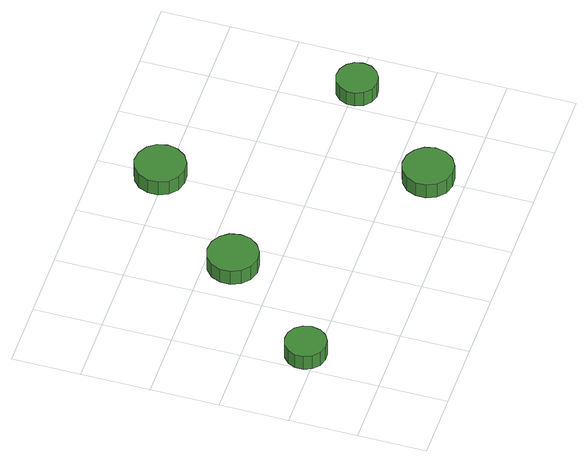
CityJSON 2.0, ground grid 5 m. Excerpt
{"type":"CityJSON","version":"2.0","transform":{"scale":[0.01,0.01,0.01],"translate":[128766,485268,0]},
"CityObjects":{
"tree1":{"type":"SolitaryVegetationObject","attributes":{"function":"something"},"geometry":[{"type":"MultiSurface","lod":"1","boundaries":[[[0,1,2,3,4,5,6,7,8,9,10,11,12,13,14]],[[15,16,17,18,19,20,21,22,23,24,25,26,27,28,29]],[[0,29,28,1]],[[1,28,27,2]],[[2,27,26,3]],[[3,26,25,4]],[[4,25,24,5]],[[5,24,23,6]],[[6,23,22,7]],[[7,22,21,8]],[[8,21,20,9]],[[9,20,19,10]],[[10,19,18,11]],[[11,18,17,12]],[[12,17,16,13]],[[13,16,15,14]],[[14,15,29,0]]]}]},
"tree2":{"type":"SolitaryVegetationObject","attributes":{"function":"something"},"geometry":[{"type":"MultiSurface","lod":"1","boundaries":[[[30,31,32,33,34,35,36,37,38,39,40,41,42,43,44]],[[45,46,47,48,49,50,51,52,53,54,55,56,57,58,59]],[[30,59,58,31]],[[31,58,57,32]],[[32,57,56,33]],[[33,56,55,34]],[[34,55,54,35]],[[35,54,53,36]],[[36,53,52,37]],[[37,52,51,38]],[[38,51,50,39]],[[39,50,49,40]],[[40,49,48,41]],[[41,48,47,42]],[[42,47,46,43]],[[43,46,45,44]],[[44,45,59,30]]]}]},
"tree3":{"type":"SolitaryVegetationObject","attributes":{"function":"something"},"geometry":[{"type":"MultiSurface","lod":"1","boundaries":[[[60,61,62,63,64,65,66,67,68,69,70,71,72,73,74]],[[75,76,77,78,79,80,81,82,83,84,85,86,87,88,89]],[[60,89,88,61]],[[61,88,87,62]],[[62,87,86,63]],[[63,86,85,64]],[[64,85,84,65]],[[65,84,83,66]],[[66,83,82,67]],[[67,82,81,68]],[[68,81,80,69]],[[69,80,79,70]],[[70,79,78,71]],[[71,78,77,72]],[[72,77,76,73]],[[73,76,75,74]],[[74,75,89,60]]]}]},
"tree4":{"type":"SolitaryVegetationObject","attributes":{"function":"something"},"geometry":[{"type":"MultiSurface","lod":"1","boundaries":[[[90,91,92,93,94,95,96,97,98,99,100,101,102,103,104]],[[105,106,107,108,109,110,111,112,113,114,115,116,117,118,119]],[[90,119,118,91]],[[91,118,117,92]],[[92,117,116,93]],[[93,116,115,94]],[[94,115,114,95]],[[95,114,113,96]],[[96,113,112,97]],[[97,112,111,98]],[[98,111,110,99]],[[99,110,109,100]],[[100,109,108,101]],[[101,108,107,102]],[[102,107,106,103]],[[103,106,105,104]],[[104,105,119,90]]]}]},
"tree5":{"type":"SolitaryVegetationObject","attributes":{"function":"something"},"geometry":[{"type":"MultiSurface","lod":"1","boundaries":[[[120,121,122,123,124,125,126,127,128,129,130,131,132,133,134]],[[135,136,137,138,139,140,141,142,143,144,145,146,147,148,149]],[[120,149,148,121]],[[121,148,147,122]],[[122,147,146,123]],[[123,146,145,124]],[[124,145,144,125]],[[125,144,143,126]],[[126,143,142,127]],[[127,142,141,128]],[[128,141,140,129]],[[129,140,139,130]],[[130,139,138,131]],[[131,138,137,132]],[[132,137,136,133]],[[133,136,135,134]],[[134,135,149,120]]]}]}
},
"vertices":[
[299,578,202],[286,639,202],[249,689,202],[195,720,202],[134,726,202],[75,707,202],[29,666,202],[3,609,202],[3,547,202],[29,490,202],[75,449,202],[134,430,202],[195,436,202],[249,467,202],[286,517,202],[286,517,75],[249,467,75],[195,436,75],[134,430,75],[75,449,75],[29,490,75],[3,547,75],[3,609,75],[29,666,75],[75,707,75],[134,726,75],[195,720,75],[249,689,75],[286,639,75],[299,578,75],
[963,1298,240],[948,1373,240],[903,1434,240],[837,1472,240],[761,1480,240],[688,1457,240],[632,1406,240],[600,1336,240],[600,1260,240],[632,1190,240],[688,1139,240],[761,1116,240],[837,1124,240],[903,1162,240],[948,1223,240],[948,1223,113],[903,1162,113],[837,1124,113],[761,1116,113],[688,1139,113],[632,1190,113],[600,1260,113],[600,1336,113],[632,1406,113],[688,1457,113],[761,1480,113],[837,1472,113],[903,1434,113],[948,1373,113],[963,1298,113],
[1594,2018,287],[1578,2092,287],[1533,2154,287],[1467,2192,287],[1391,2200,287],[1319,2177,287],[1262,2126,287],[1231,2056,287],[1231,1980,287],[1262,1910,287],[1319,1859,287],[1391,1835,287],[1467,1843,287],[1533,1882,287],[1578,1943,287],[1578,1943,160],[1533,1882,160],[1467,1843,160],[1391,1835,160],[1319,1859,160],[1262,1910,160],[1231,1980,160],[1231,2056,160],[1262,2126,160],[1319,2177,160],[1391,2200,160],[1467,2192,160],[1533,2154,160],[1578,2092,160],[1594,2018,160],
[2164,257,232],[2148,331,232],[2103,393,232],[2037,431,232],[1961,439,232],[1889,416,232],[1832,365,232],[1801,295,232],[1801,219,232],[1832,149,232],[1889,98,232],[1961,74,232],[2037,82,232],[2103,121,232],[2148,182,232],[2148,182,105],[2103,121,105],[2037,82,105],[1961,74,105],[1889,98,105],[1832,149,105],[1801,219,105],[1801,295,105],[1832,365,105],[1889,416,105],[1961,439,105],[2037,431,105],[2103,393,105],[2148,331,105],[2164,257,105],
[2760,966,271],[2747,1026,271],[2711,1076,271],[2657,1107,271],[2595,1114,271],[2536,1095,271],[2490,1053,271],[2465,997,271],[2465,935,271],[2490,878,271],[2536,836,271],[2595,817,271],[2657,824,271],[2711,855,271],[2747,905,271],[2747,905,144],[2711,855,144],[2657,824,144],[2595,817,144],[2536,836,144],[2490,878,144],[2465,935,144],[2465,997,144],[2490,1053,144],[2536,1095,144],[2595,1114,144],[2657,1107,144],[2711,1076,144],[2747,1026,144],[2760,966,144]
]}
